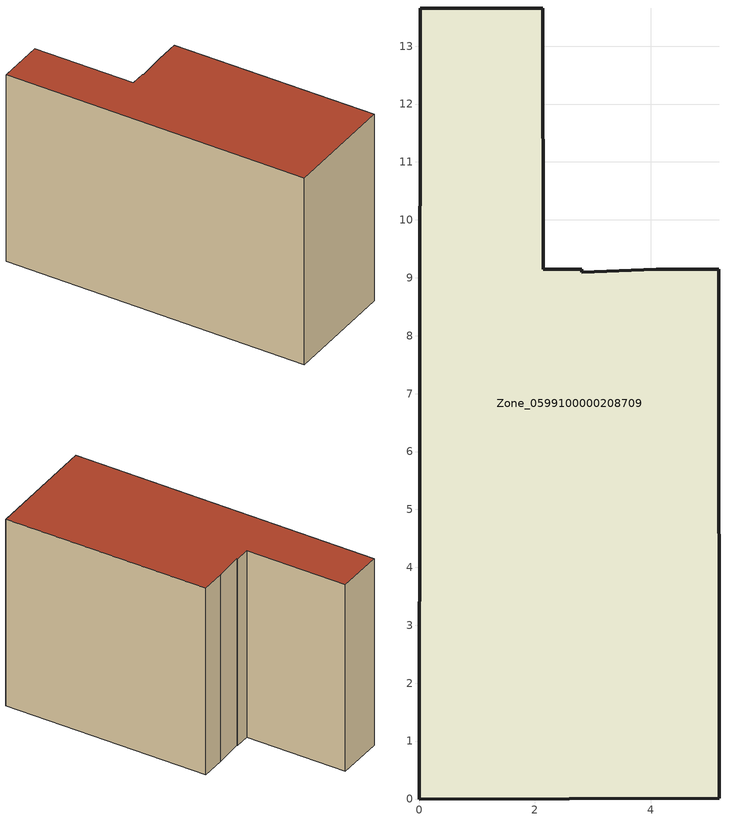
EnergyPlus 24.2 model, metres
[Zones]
Zone_0599100000208709
 floor ground (C_G): 0,0 0.02,13.66 2.14,13.66 2.15,9.15 2.81,9.15 2.81,9.09 4.1,9.15 5.18,9.15 5.19,0.01 z0
 wall outside (C_F): 0.02,13.66 0,0 5.19,0.01 5.18,9.15 4.1,9.15 2.81,9.09 2.81,9.15 2.15,9.15 2.14,13.66 0.02,13.66 z0:8.78
 roof outside (C_R): 4.1,9.15 2.81,9.09 2.81,9.15 2.15,9.15 2.14,13.66 0.02,13.66 0,0 5.19,0.01 5.18,9.15 z8.78
[BUILDING]
Pand.0599100000208709: North Axis=0; Terrain=City; Loads Convergence Tolerance Value=0.04; Temperature Convergence Tolerance Value=0.4; Solar Distribution=FullExterior; Maximum Number of Warmup Days=25; Minimum Number of Warmup Days=1
[Site:Location]
Rotterdam.The.Hague.AP_ZH_NLD Design_Conditions: Latitude=51.96; Longitude=4.45; Time Zone=1; Elevation=-4.5
[SITE:GROUNDTEMPERATURE:BUILDINGSURFACE]
18, 18, 18, 18, 18, 18, 18, 18, 18, 18, 18, 18
[MATERIAL] Thermal Absorptance=0.9; Solar Absorptance=0.7; Visible Absorptance=0.7
Name | Roughness | Thickness | Conductivity | Density | Specific Heat
G.TI.1975-1991 | MediumSmooth | 0.15 | 0.288461 | 540 | 1210
F.TI.1975-1991 | Rough | 0.3 | 0.230769 | 1920 | 840
R.TI.1975-1991 | MediumRough | 0.2 | 0.153846 | 1500 | 1000
[CONSTRUCTION]
C_G: G.TI.1975-1991
C_F: F.TI.1975-1991
C_R: R.TI.1975-1991
[ZONE]
Zone_0599100000208709: Type=1; Multiplier=1; Ceiling Height=Autocalculate; Volume=Autocalculate; Floor Area=autocalculate; Part of Total Floor Area=Yes
[ZONEINFILTRATION:DESIGNFLOWRATE]
Infil_Zone_0599100000208709: Zone or ZoneList or Space or SpaceList=Zone_0599100000208709; Schedule=AlwaysOn; Design Flow Rate Calculation Method=Flow/Area; Flow Rate per Floor Area=0.003; Constant Term Coefficient=1; Temperature Term Coefficient=0; Velocity Term Coefficient=0; Velocity Squared Term Coefficient=0
[HVACTEMPLATE:ZONE:IDEALLOADSAIRSYSTEM]
Zone_0599100000208709: Maximum Heating Supply Air Temperature=50; Minimum Cooling Supply Air Temperature=13; Maximum Heating Supply Air Humidity Ratio=0.0156; Minimum Cooling Supply Air Humidity Ratio=0.0077; Heating Limit=NoLimit; Cooling Limit=NoLimit; Dehumidification Control Type=ConstantSensibleHeatRatio; Cooling Sensible Heat Ratio=0.7; Dehumidification Setpoint=60; Humidification Control Type=None; Humidification Setpoint=30; Outdoor Air Method=None; Outdoor Air Flow Rate per Person=0.00944; Outdoor Air Flow Rate per Zone Floor Area=0; Outdoor Air Flow Rate per Zone=0; Demand Controlled Ventilation Type=None; Outdoor Air Economizer Type=NoEconomizer; Heat Recovery Type=None; Sensible Heat Recovery Effectiveness=0.7; Latent Heat Recovery Effectiveness=0.65
[ZONECONTROL:THERMOSTAT]
ThermostatControl_Zone_0599100000208709: Zone or ZoneList=Zone_0599100000208709; Control Type Schedule=DualSetpointControlType; Control 1=Thermostat_Zone_0599100000208709; Temperature Difference Between Cutout And Setpoint=0
[THERMOSTATSETPOINT:DUALSETPOINT]
Thermostat_Zone_0599100000208709: Heating Setpoint Temperature Schedule=HeatingSetpoint_Zone_0599100000208709; Cooling Setpoint Temperature Schedule=CoolingSetpoint_Zone_0599100000208709
[SCHEDULE:COMPACT]
HeatingSetpoint_Zone_0599100000208709: Through: 12/31, For: AllDays, Until: 24:00, 21
CoolingSetpoint_Zone_0599100000208709: Through: 12/31, For: AllDays, Until: 24:00, 24
DualSetpointControlType: Through: 12/31, For: AllDays, Until: 24:00, 4
AlwaysOn: Through: 12/31, For: AllDays, Until: 24:00, 1
